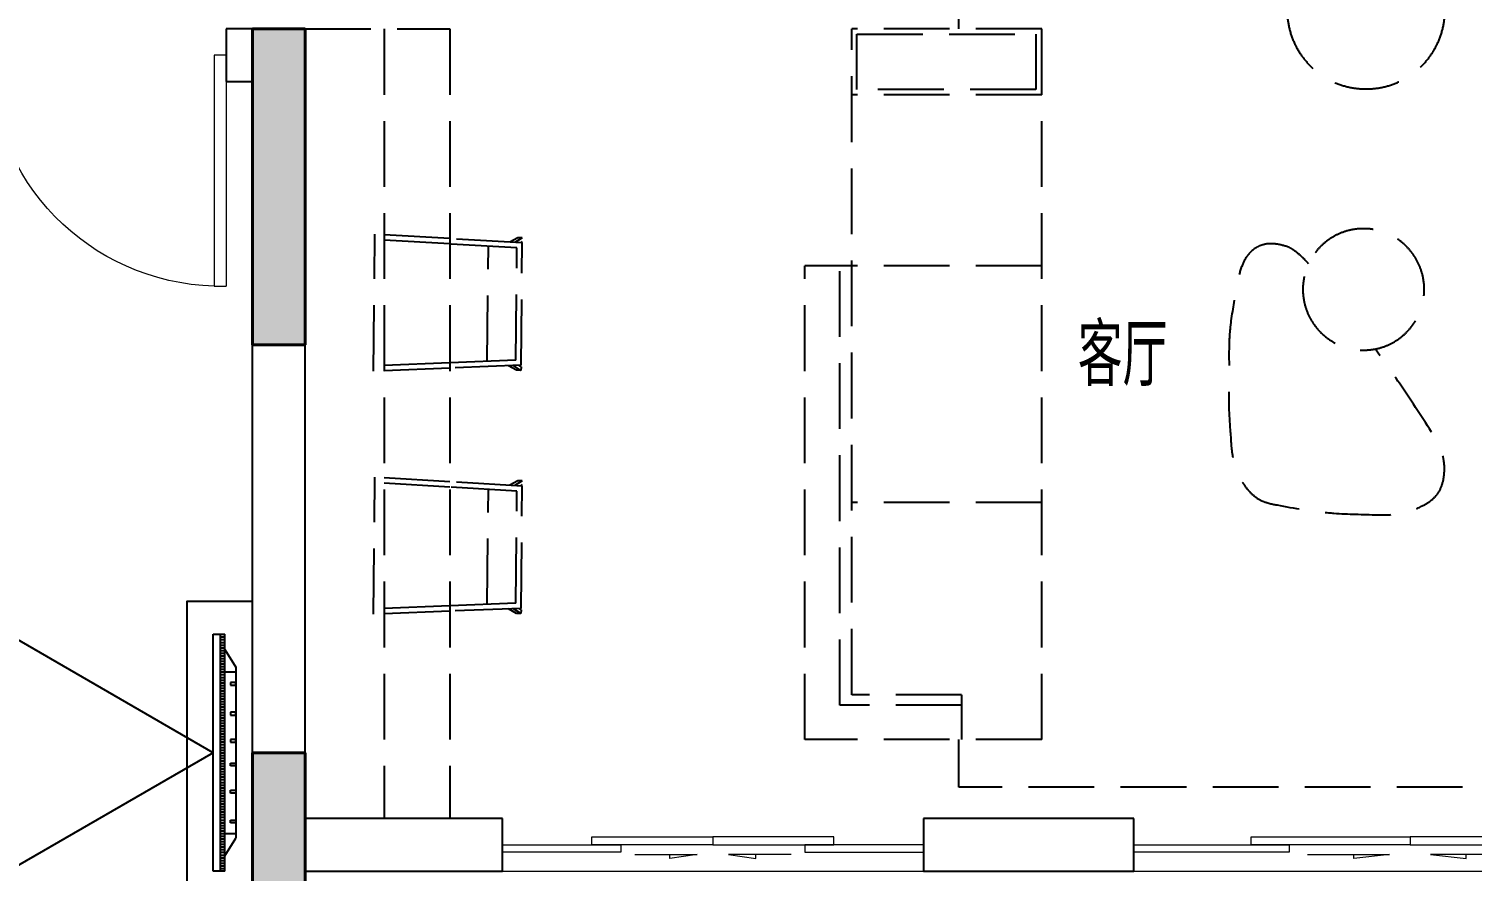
# Model space of a CAD drawing. Extents: x 3753737 to 4713801, y -857380 to 24339.
# Drawn here: x 4055663 to 4061150, y -767023 to -763823 of the extents above; entities that cross this region are included whole.
import ezdxf

# ---------------------------------------------------------------- set-up
doc = ezdxf.new("R2010")
doc.units = 0
doc.header["$LTSCALE"] = 1000
doc.header["$MEASUREMENT"] = 0
doc.linetypes.add('A户型$0$DASH', pattern=[0.35, 0.25, -0.1])
doc.layers.get('0').update_dxf_attribs({"linetype": 'CONTINUOUS'})
for name, color, linetype in [('!!电气', 1, 'CONTINUOUS'), ('3.5方案汇报，与郭总、侯月琴确定户型_t8$0$2020.03.04 -1安徽标准化洋房户型(UA）_t8_t8$0$fur', 252, 'CONTINUOUS'), ('3.5方案汇报，与郭总、侯月琴确定户型_t8$0$2020.03.04 -1安徽标准化洋房户型(UA）_t8_t8$0$FURN', 252, 'CONTINUOUS'), ('5fur', 175, 'CONTINUOUS'), ('WALL', 252, 'CONTINUOUS')]:
    doc.layers.add(name, color=color, linetype=linetype)
for name, color, linetype, lineweight in [('COLUMN', 252, 'CONTINUOUS', 40), ('PUB_HATCH', 8, 'CONTINUOUS', 9), ('PUB_TEXT', 7, 'CONTINUOUS', 20), ('WINDOW', 146, 'CONTINUOUS', 20)]:
    doc.layers.add(name, color=color, linetype=linetype, lineweight=lineweight)
doc.styles.get("Standard").update_dxf_attribs({"font": 'gbenor.shx', "bigfont": 'gbcbig.shx'})

# ---------------------------------------------------------------- blocks, each defined once
blk = doc.blocks.new('GFDGFSDFGD')
at = {"layer": 'PUB_HATCH'}
for points in [[(436416.6, 368723.7), (436216.6, 368723.7), (436216.6, 367523.7), (436416.6, 367523.7)], [(435666.6, 364323.7), (436416.6, 364323.7), (436416.6, 365973.7), (436216.6, 365973.7), (436216.6, 364523.7), (435666.6, 364523.7)]]:
    blk.add_hatch(color=256, dxfattribs=at).paths.add_polyline_path(points)
at = {"layer": 'COLUMN', "color": 252}
for p, q in [((436416.6, 368723.7), (436216.6, 368723.7)), ((436216.6, 368723.7), (436216.6, 367523.7)), ((436416.6, 367523.7), (436416.6, 368723.7)), ((436216.6, 367523.7), (436416.6, 367523.7)), ((436416.6, 365973.7), (436216.6, 365973.7)), ((436216.6, 365973.7), (436216.6, 364523.7)), ((436416.6, 364323.7), (436416.6, 365973.7))]:
    blk.add_line(p, q, dxfattribs=at)
blk = doc.blocks.new('FGDGDGRDGRRD')
at = {"layer": '5fur', "color": 252, "linetype": 'A户型$0$DASH'}
for p, q in [((426049.7, 366458.3), (426049.7, 366694.8)), ((425734.9, 363758.3), (425734.9, 366458.3)), ((425734.9, 366458.3), (426457.1, 366458.3)), ((426437.1, 366438.3), (425757.1, 366438.3)), ((425757.1, 366438.3), (425757.1, 366228.3)), ((426437.1, 366228.3), (426437.1, 366438.3)), ((426457.1, 363928.3), (426457.1, 366458.3)), ((428534.8, 366458.3), (427984.8, 366458.3)), ((427984.8, 366458.3), (427984.8, 363458.3)), ((428234.8, 366458.3), (428234.8, 363458.3)), ((428534.8, 363458.3), (428534.8, 366458.3)), ((425734.9, 366208.3), (426457.1, 366208.3)), ((425757.1, 366228.3), (426437.1, 366228.3)), ((427709.2, 365664.3), (427726.5, 365664.5)), ((427709.2, 365664.3), (427737.5, 365646.7)), ((427709.3, 365650.7), (427716.2, 365645.4)), ((427709.4, 365645), (427984.8, 365661.4)), ((427726.5, 365664.5), (427756.5, 365647.8)), ((427984.8, 365661.4), (428269.5, 365678.2)), ((427984.8, 365641.3), (428269.7, 365658.2)), ((428274.6, 365158.1), (428269.5, 365678.2)), ((427713.9, 365180.3), (427709.4, 365645)), ((427729.6, 365626.2), (427984.8, 365641.3)), ((427733.7, 365199.5), (427729.6, 365626.2)), ((427842.2, 365195.2), (427837.9, 365632.6)), ((425734.9, 365558.3), (426634.9, 365558.3)), ((426501.6, 363888.3), (426501.6, 365558.3)), ((426634.9, 363758.3), (426634.9, 365558.3)), ((427713.9, 365180.3), (427984.8, 365169.6)), ((427714, 365174.6), (427720.8, 365180)), ((427714, 365174.6), (427714.1, 365161)), ((427714.1, 365161), (427742, 365179.2)), ((427714.1, 365161), (427731.4, 365161.2)), ((427731.4, 365161.2), (427761.1, 365178.4)), ((427733.7, 365199.5), (427984.8, 365189.6)), ((427984.8, 365189.6), (428274.4, 365178.1)), ((427984.8, 365169.6), (428274.6, 365158.1)), ((427709.2, 364740.6), (427726.5, 364740.7)), ((427709.2, 364740.6), (427737.5, 364722.9)), ((427709.3, 364727), (427716.2, 364721.7)), ((427709.4, 364721.3), (427984.8, 364737.6)), ((427713.9, 364256.6), (427709.4, 364721.3)), ((427726.5, 364740.7), (427756.5, 364724.1)), ((427729.6, 364702.4), (427984.8, 364717.6)), ((427984.8, 364737.6), (428269.5, 364754.5)), ((427984.8, 364717.6), (428269.7, 364734.4)), ((428274.6, 364234.3), (428269.5, 364754.5)), ((427733.7, 364275.8), (427729.6, 364702.4)), ((427842.2, 364271.5), (427837.9, 364708.9)), ((425734.9, 364658.3), (426457.1, 364658.3)), ((427713.9, 364256.6), (427984.8, 364245.8)), ((427714, 364250.9), (427720.8, 364256.3)), ((427714, 364250.9), (427714.1, 364237.3)), ((427714.1, 364237.3), (427742, 364255.4)), ((427714.1, 364237.3), (427731.4, 364237.4)), ((427731.4, 364237.4), (427761.1, 364254.7)), ((427733.7, 364275.8), (427984.8, 364265.8)), ((427984.8, 364265.8), (428274.4, 364254.4)), ((427984.8, 364245.8), (428274.6, 364234.3)), ((426039.6, 363928.3), (426457.1, 363928.3)), ((426039.6, 363928.3), (426039.6, 363758.3)), ((426039.6, 363888.3), (426501.6, 363888.3)), ((425734.9, 363758.3), (426634.9, 363758.3)), ((426049.7, 363577.1), (426049.7, 363758.3)), ((423434.8, 363577.1), (426049.7, 363577.1)), ((427984.8, 363458.3), (428534.8, 363458.3))]:
    blk.add_line(p, q, dxfattribs=at)
for centre, radius in [((424502, 366530.1), 300), ((424511.4, 365468.5), 230.7)]:
    blk.add_circle(centre, radius, dxfattribs=at)
for points, knots in [([(424797.2, 365629.4), (424813.8, 365634.4), (424845.2, 365644), (424899.6, 365641.2), (424947.9, 365610.6), (424986.4, 365538.2), (425001.6, 365431), (425025, 365302), (425021.4, 365163.1), (425026.4, 365033.5), (425016.7, 364916), (425010.6, 364812.7), (424973, 364725.6), (424910.4, 364663.5), (424795.2, 364640.3), (424655.8, 364616.2), (424495.3, 364613.3), (424373.4, 364609.7), (424289.6, 364642.4), (424219.5, 364687.5), (424200.6, 364767.1), (424207.9, 364851.1), (424274.9, 364963.1), (424362.5, 365095.1), (424435.6, 365199.3), (424467.5, 365242.1)], [6220.354956, 6220.354956, 6220.354956, 6220.354956, 6328.248444, 6424.175246, 6551.938256, 6664.444537, 6925.611536, 7222.839725, 7482.686159, 7791.452209, 8032.235501, 8220.613415, 8433.331676, 8613.33223, 8743.051056, 9155.054309, 9500.513737, 9749.309695, 9902.88319, 10060.117754, 10246.160301, 10376.205536, 10582.082087, 11043.082338, 11376.115328, 11376.115328, 11376.115328, 11376.115328]), ([(424720.4, 365566.2), (424729, 365575.6), (424748.1, 365595), (424773.7, 365616.7), (424791.9, 365626.5), (424797.2, 365629.4)], [6012.273466, 6012.273466, 6012.273466, 6012.273466, 6091.3752, 6182.540427, 6220.354956, 6220.354956, 6220.354956, 6220.354956])]:
    blk.add_open_spline(points, degree=3, knots=knots, dxfattribs=at)
blk = doc.blocks.new('3.5方案汇报，与郭总、侯月琴确定户型_t8$0$2020.03.04 -1安徽标准化洋房户型(UA）_t8_t8$0$sdfgsdfgsdfg')
at = {"layer": '3.5方案汇报，与郭总、侯月琴确定户型_t8$0$2020.03.04 -1安徽标准化洋房户型(UA）_t8_t8$0$FURN'}
h = blk.add_hatch(dxfattribs=at)
h.set_pattern_fill('ANSI31', color=256, scale=100, angle=225, style=0)
h.set_pattern_definition([(360, (-130272.125, -44238.089), (4e-15, 9.152), [])])
h.paths.add_polyline_path([(-68957.8, -54984.3), (-68957.8, -54178.9), (-68972, -54178.9), (-68972, -54984.3)])
for p, q in [((-68997.5, -54581.6), (-70393.9, -53775.4)), ((-68957.8, -54178.9), (-68997.5, -54178.9)), ((-68997.5, -54178.9), (-68997.5, -54984.3)), ((-68972, -54178.9), (-68972, -54984.3)), ((-68957.8, -54178.9), (-68957.8, -54984.3)), ((-68957.8, -54230.8), (-68920, -54290.5)), ((-68920, -54872.7), (-68920, -54290.5)), ((-68957.8, -54306.5), (-68920, -54306.5)), ((-68937.6, -54343.1), (-68937.6, -54352.6)), ((-68920, -54343.1), (-68937.6, -54343.1)), ((-68920, -54352.6), (-68920, -54343.1)), ((-68937.6, -54352.6), (-68920, -54352.6)), ((-68937.6, -54444.2), (-68937.6, -54453.8)), ((-68920, -54444.2), (-68937.6, -54444.2)), ((-68937.6, -54453.8), (-68920, -54453.8)), ((-68920, -54453.8), (-68920, -54444.2)), ((-68937.6, -54536.4), (-68937.6, -54546)), ((-68920, -54536.4), (-68937.6, -54536.4)), ((-68920, -54546), (-68920, -54536.4)), ((-68997.5, -54581.6), (-70393.9, -55387.8)), ((-68937.6, -54546), (-68920, -54546)), ((-68937.6, -54626.8), (-68937.6, -54617.2)), ((-68937.6, -54617.2), (-68920, -54617.2)), ((-68920, -54626.8), (-68937.6, -54626.8)), ((-68920, -54617.2), (-68920, -54626.8)), ((-68937.6, -54719), (-68937.6, -54709.4)), ((-68937.6, -54709.4), (-68920, -54709.4)), ((-68920, -54719), (-68937.6, -54719)), ((-68920, -54709.4), (-68920, -54719)), ((-68937.6, -54820.1), (-68937.6, -54810.6)), ((-68937.6, -54810.6), (-68920, -54810.6)), ((-68920, -54820.1), (-68937.6, -54820.1)), ((-68920, -54810.6), (-68920, -54820.1)), ((-68957.8, -54856.7), (-68920, -54856.7)), ((-68957.8, -54932.4), (-68920, -54872.7)), ((-68997.5, -54984.3), (-68957.8, -54984.3))]:
    blk.add_line(p, q, dxfattribs=at)
blk = doc.blocks.new('$DorLib2D$00000138')
at = {"color": 0, "linetype": 'Continuous'}
for p, q in [((-0.2875, 0), (-0.2875, 0.1538)), ((-0.2875, 0.1538), (0, 0.1538)), ((0, 0.1538), (0, 0)), ((0.2875, 0.1538), (0, 0.1538)), ((0.2875, 0), (0.2875, 0.1538)), ((-0.5, -0.1399), (-0.5, 0)), ((-0.5, 0), (-0.2188, 0)), ((0, 0), (-0.2875, 0)), ((-0.2188, 0), (-0.2188, -0.1399)), ((0, 0), (0.2875, 0)), ((0.2188, 0), (0.2188, -0.1399)), ((0.5, 0), (0.2188, 0)), ((0.5, 0), (0.5, -0.1946)), ((0.5, -0.1399), (0.5, 0)), ((-0.2188, -0.1399), (-0.5, -0.1399)), ((0.2188, -0.1399), (0.5, -0.1399)), ((-0.1857, -0.186), (-0.037, -0.186)), ((-0.037, -0.186), (-0.1019, -0.2583)), ((-0.1019, -0.2583), (-0.1019, -0.186)), ((0.1857, -0.186), (0.037, -0.186)), ((0.037, -0.186), (0.1019, -0.2583)), ((0.1019, -0.2583), (0.1019, -0.186))]:
    blk.add_line(p, q, dxfattribs=at)
blk = doc.blocks.new('$DorLib2D$00000001')
for p, q in [((0.45, 0.975), (0.5, 0.975)), ((0.45, 0), (0.45, 0.975)), ((0.5, 0), (0.5, 0.975)), ((0.5, 0), (0.45, 0))]:
    blk.add_line(p, q)
at = {"lineweight": 13}
blk.add_arc((0.475, 0), 0.975, 91.46928, 180, dxfattribs=at)
blk = doc.blocks.new('A$C1C403CBE')
at = {"layer": '3.5方案汇报，与郭总、侯月琴确定户型_t8$0$2020.03.04 -1安徽标准化洋房户型(UA）_t8_t8$0$FURN', "ltscale": 0.3}
blk.add_lwpolyline([(15350, 1575), (15600, 1575), (15600, 2725), (15350, 2725)], close=True, dxfattribs=at)
at = {"layer": 'WALL', "color": 252}
for p, q in [((15800, 4900), (15500, 4900)), ((15500, 4900), (15500, 4700)), ((15800, 1900), (15800, 4900)), ((15500, 4700), (15600, 4700)), ((15600, 1800), (15600, 4700)), ((16550.1, 1900), (15800, 1900)), ((16550.1, 1700), (16550.1, 1900)), ((18950, 1900), (18150.1, 1900)), ((18150.1, 1900), (18150.1, 1700)), ((18950, 1700), (18950, 1900)), ((15600, 700), (15600, 1800)), ((15800, 1700), (16550.1, 1700)), ((18150.1, 1700), (18950, 1700))]:
    blk.add_line(p, q, dxfattribs=at)
at = {"layer": 'WINDOW', "color": 252}
for p, q in [((16550.1, 1700), (18150.1, 1700)), ((18950, 1700), (21050, 1700))]:
    blk.add_line(p, q, dxfattribs=at)
at = {"color": 252}
blk.add_blockref('GFDGFSDFGD', (-420616.6, -363823.7), dxfattribs=at)
at = {"xscale": -1}
blk.add_blockref('FGDGDGRDGRRD', (444334.8, -361558.3), dxfattribs=at)
at = {"layer": '3.5方案汇报，与郭总、侯月琴确定户型_t8$0$2020.03.04 -1安徽标准化洋房户型(UA）_t8_t8$0$fur', "xscale": -1.1175, "yscale": 1.1175, "zscale": 1.1175, "rotation": 180}
blk.add_blockref('3.5方案汇报，与郭总、侯月琴确定户型_t8$0$2020.03.04 -1安徽标准化洋房户型(UA）_t8_t8$0$sdfgsdfgsdfg', (92554.7, -58844.9), dxfattribs=at)
at = {"layer": 'WINDOW', "color": 252}
for name, p, xscale, yscale, zscale, rotation in [('$DorLib2D$00000001', (15050, 4800), 900, -900, 900, 1.101422729913818e-09), ('$DorLib2D$00000138', (17350.1, 1800), 1600, 200, 1600, 1.05571687412389e-09), ('$DorLib2D$00000138', (20000, 1800), 2100, 200, 2100, 1.05571687412389e-09)]:
    blk.add_blockref(name, p, dxfattribs=dict(at, xscale=xscale, yscale=yscale, zscale=zscale, rotation=rotation))
at = {"layer": 'PUB_TEXT', "color": 252}
blk.add_text('客厅', height=236.31, dxfattribs=at).set_placement((18737.1, 3542.5))

msp = doc.modelspace()

# ---------------------------------------------------------------- block references
at = {"layer": '!!电气'}
msp.add_blockref('A$C1C403CBE', (4040913.4, -768722.9), dxfattribs=at)

doc.saveas('drawing.dxf')
